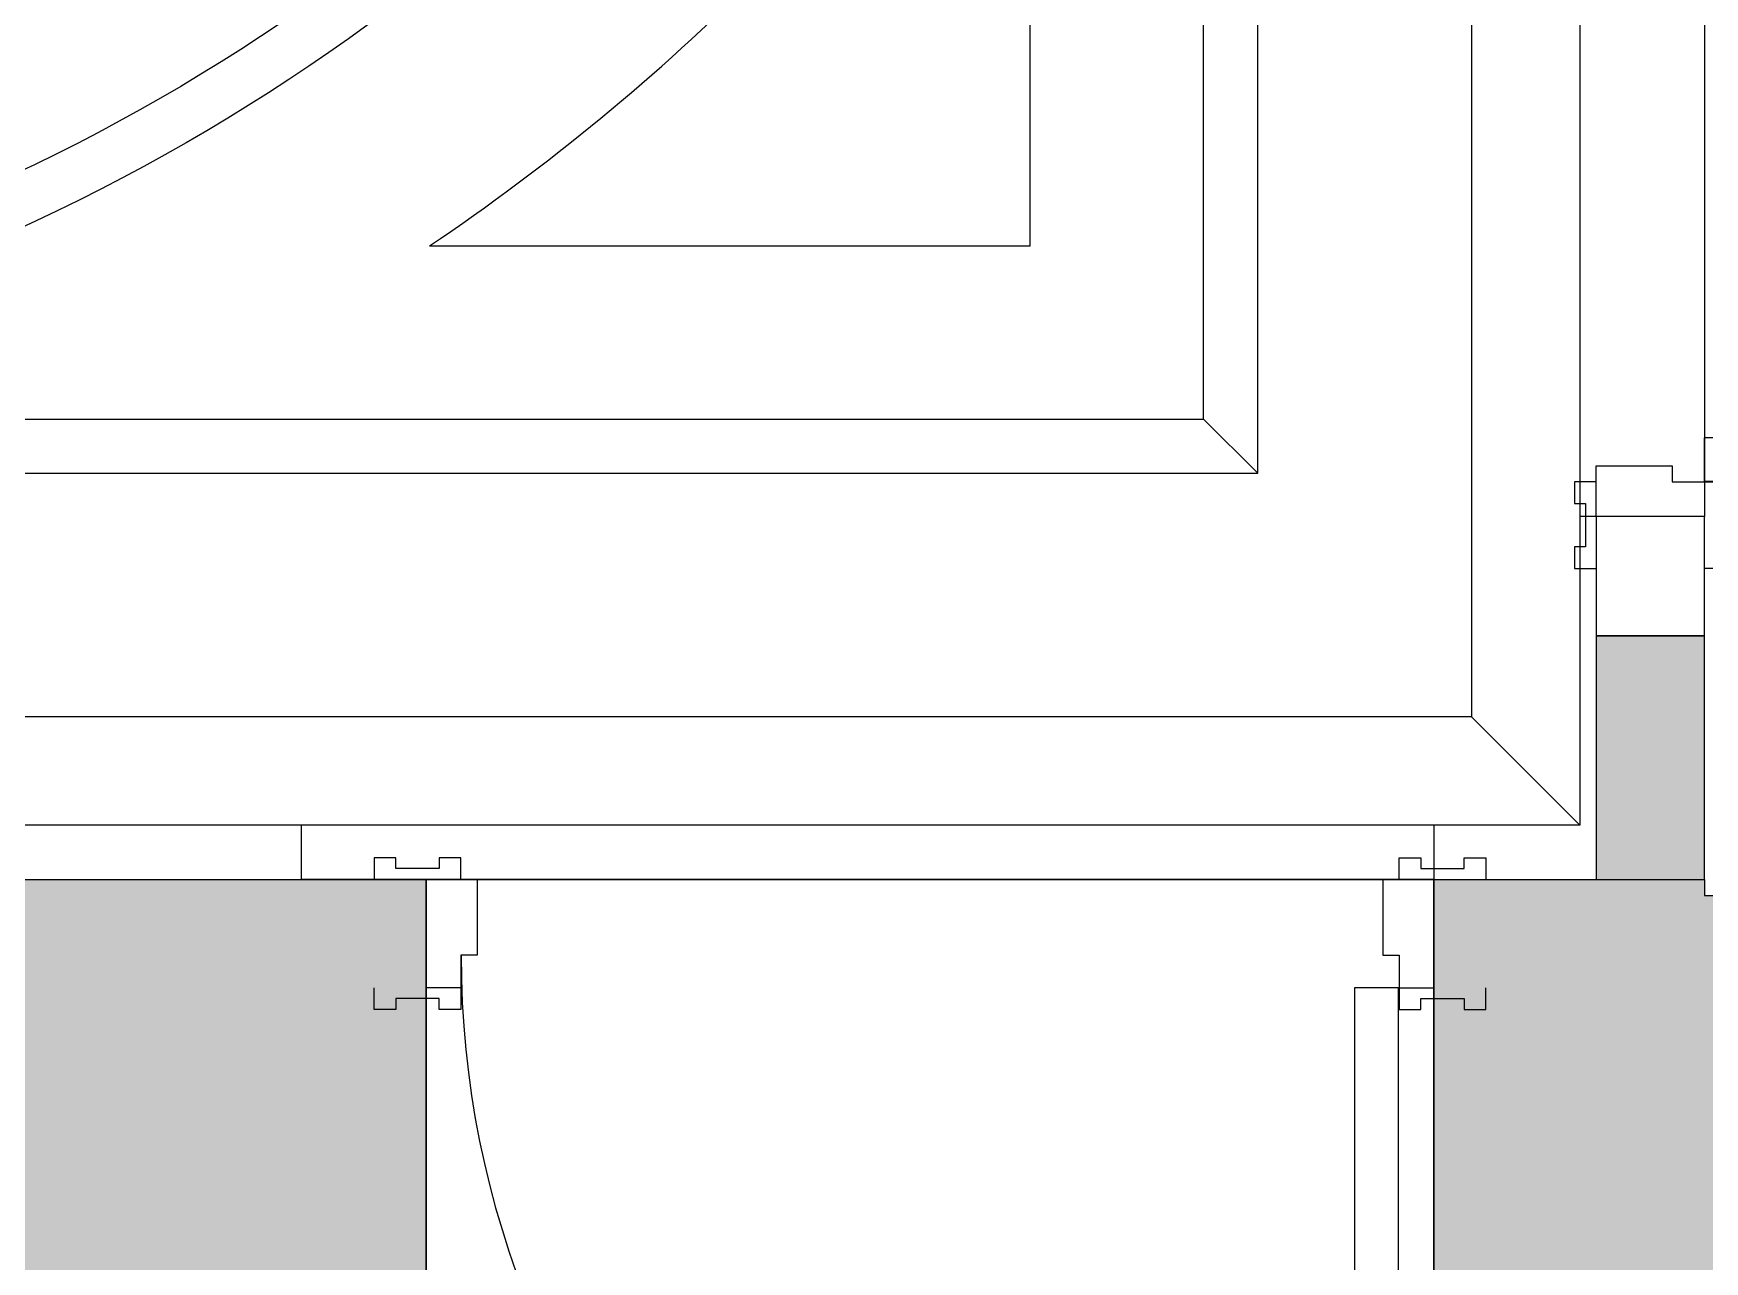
# Model space of a CAD drawing. Header units: millimetres. Extents: x 10553 to 38258, y 46576 to 64025.
# Drawn here: x 33375 to 34918, y 53223 to 54357 of the extents above; entities that cross this region are included whole.
import ezdxf

# ---------------------------------------------------------------- set-up
doc = ezdxf.new("R2010")
doc.units = ezdxf.units.MM
doc.linetypes.add('HIDDEN2', pattern=[4.762499999999999, 3.175, -1.5875])
for name, color, linetype in [('ceiling', 232, 'Continuous'), ('doors', 4, 'Continuous'), ('floor', 172, 'Continuous'), ('light', 230, 'Continuous'), ('plaster', 81, 'Continuous'), ('wall', 5, 'Continuous')]:
    doc.layers.add(name, color=color, linetype=linetype)

# ---------------------------------------------------------------- blocks, each defined once
blk = doc.blocks.new('door-handle')
at = {"color": 0}
for p, q in [((0, 25), (-9, 25)), ((-9, 25), (-9, -25)), ((0, -25), (0, 25)), ((-32, 10), (-32, -10.00000000000728)), ((-30, 9), (-32, 9)), ((-30, 9), (-30, -9)), ((-19, 9), (-21, 9)), ((-21, 9), (-21, -9)), ((-19, 10), (-19, -10.00000000000728)), ((-9, 10), (-19, 10)), ((-32, -10.00000000000364), (-40.34172901356942, -10.00000000000364)), ((-30, -9), (-32, -9)), ((-19, -9), (-21, -9)), ((-9, -10), (-19, -10.00000000000364)), ((-9, -25), (0, -25)), ((-61.67027487228916, -93.05419732806331), (-60.75208368415406, -94.01785612024833))]:
    blk.add_line(p, q, dxfattribs=at)
for centre, radius, start, end in [((-34.46362960745319, -14.92424038324498), 25.04570281554129, 84.35495152263769, 191.5747182569977), ((-25.49999999999818, 16.17089144310557), 8.465913068820786, 237.8902061553035, 302.1097938446965), ((-242.8306956194119, -39.24300342557399), 184.8403687438857, 350.5395445302115, 5.991388819178432), ((-39.67183528947498, -19.52468724937171), 9.54821579143467, 85.9768775786792, 192.3256840784366), ((-25.49999999999818, -16.17089144310921), 8.465913068820786, 57.89020615530352, 122.1097938446965), ((-595.5908857967352, -61.5688183318307), 548.0530142172786, 359.6930381090062, 4.186108045202766), ((-38.8885466585707, -82.44414781276464), 25.13126123219481, 149.3293529319171, 204.972632821159), ((-91.0594398050871, -62.15080612508973), 42.64671855244374, 313.5613391426849, 358.1691581681099), ((-90.1706845965, -63.14248529410906), 42.64671855244374, 313.5613391426849, 358.1691581681099)]:
    blk.add_arc(centre, radius, start, end, dxfattribs=at)
blk = doc.blocks.new('door830x100')
at = {"layer": 'doors', "color": 34, "linetype": 'ByBlock'}
for points in [[(-798, 49.99999999941792), (-798, 69.99999999941792), (-818, 69.99999999941792), (-818, 59.99999999941792), (-858, 59.99999999941792), (-858, 69.99999999941792), (-878, 69.99999999941792), (-878, 49.99999999994179)], [(-32, 49.99999999947613), (-32, 69.99999999947613), (-11.99999999988358, 69.99999999947613), (-11.99999999988358, 59.99999999947613), (28.00000000011642, 59.99999999947613), (28.00000000011642, 69.99999999947613), (48.00000000011642, 69.99999999947613), (48.00000000011642, 50)], [(-830, -50), (-830, 50), (-783, 50), (-783, -20.00000000023283), (-798, -20.00000000023283), (-798, -49.99999999953434), (-830, -49.99999999953434)], [(0, -50), (0, 50), (-47, 50), (-47, -20.00000000023283), (-32, -20.00000000023283), (-32, -49.99999999953434), (0, -49.99999999953434)], [(-798, -49.99999999941792), (-798, -69.99999999941792), (-818, -69.99999999941792), (-818, -59.99999999941792), (-858, -59.99999999941792), (-858, -69.99999999941792), (-878, -69.99999999941792), (-878, -49.99999999994179)], [(-32.80858699325472, -49.75449797010515), (-32.80858699325472, -785.7173125297413), (-72.80858699325472, -785.7173125297413), (-72.80858699325472, -49.75449797010515), (-32.80861311242916, -49.72217506961897)], [(-32, -49.99999999947613), (-32, -69.99999999947613), (-12, -69.99999999947613), (-11.99999999988358, -59.99999999947613), (28, -59.99999999947613), (28, -69.99999999947613), (48, -69.99999999947613), (48, -50)]]:
    blk.add_lwpolyline(points, dxfattribs=at)
at = {"layer": 'doors'}
blk.add_arc((-32, -20.00000000029104), 766, 180, 266.9493312659262, dxfattribs=at)
at = {"layer": 'doors', "color": 34, "linetype": 'ByBlock', "zscale": 0.0753012053243695}
for p, xscale, yscale, rotation in [((-72.80858700023964, -698.8639850391774), -0.753012053319253, 0.753012053319253, 179.9999999689973), ((-32.80858700105455, -698.8639850391774), 0.7530120532028377, 0.7530120532028377, 180.0000000310026)]:
    blk.add_blockref('door-handle', p, dxfattribs=dict(at, xscale=xscale, yscale=yscale, rotation=rotation))
blk = doc.blocks.new('door930')
at = {"layer": 'doors', "color": 34, "linetype": 'ByBlock'}
for points in [[(-898, 49.99999999941792), (-898, 69.99999999941792), (-918, 69.99999999941792), (-918, 59.99999999941792), (-958, 59.99999999941792), (-958, 69.99999999941792), (-978, 69.99999999941792), (-978, 49.99999999994179)], [(-32, 49.99999999947613), (-32, 69.99999999947613), (-11.99999999988358, 69.99999999947613), (-11.99999999988358, 59.99999999947613), (28.00000000011642, 59.99999999947613), (28.00000000011642, 69.99999999947613), (48.00000000011642, 69.99999999947613), (48.00000000011642, 50)], [(-930, -50), (-930, 50), (-883, 50), (-883, -20.00000000023283), (-898, -20.00000000023283), (-898, -49.99999999953434), (-930, -49.99999999953434)], [(0, -50), (0, 50), (-47, 50), (-47, -20.00000000023283), (-32, -20.00000000023283), (-32, -49.99999999953434), (0, -49.99999999953434)], [(-898, -49.99999999941792), (-898, -69.99999999941792), (-918, -69.99999999941792), (-918, -59.99999999941792), (-958, -59.99999999941792), (-958, -69.99999999941792), (-978, -69.99999999941792), (-978, -49.99999999994179)], [(-32.80858699325472, -49.75449797010515), (-32.80858699325472, -885.7173125297413), (-72.80858699325472, -885.7173125297413), (-72.80858699325472, -49.75449797010515), (-32.80861311242916, -49.72217506961897)], [(-32, -49.99999999947613), (-32, -69.99999999947613), (-12, -69.99999999947613), (-11.99999999988358, -59.99999999947613), (28, -59.99999999947613), (28, -69.99999999947613), (48, -69.99999999947613), (48, -50)]]:
    blk.add_lwpolyline(points, dxfattribs=at)
at = {"layer": 'doors'}
blk.add_arc((-32, -20.00000000023283), 865.7029001280113, 180, 268.6230901594383, dxfattribs=at)
at = {"layer": 'doors', "color": 34, "linetype": 'ByBlock', "zscale": 0.0753012053243695}
for p, xscale, yscale, rotation in [((-72.80858700023964, -798.8639850391774), -0.753012053319253, 0.753012053319253, 179.9999999689973), ((-32.80858700105455, -798.8639850391774), 0.7530120532028377, 0.7530120532028377, 180.0000000310026)]:
    blk.add_blockref('door-handle', p, dxfattribs=dict(at, xscale=xscale, yscale=yscale, rotation=rotation))

msp = doc.modelspace()

# ---------------------------------------------------------------- hatches: boundary and pattern name
at = {"linetype": 'ByBlock'}
h = msp.add_hatch(dxfattribs=at)
h.set_pattern_fill('ANSI33', color=256, scale=8, style=0)
h.set_pattern_definition([(45, (350490.0527955727, -105640.2193394871), (-35.92102448427661, 35.92102448427661), []), (45, (350525.9738355727, -105640.2193394871), (-35.92102448427661, 35.92102448427661), [25.4, -12.7])])
h.paths.add_polyline_path([(37717.58513869904, 56160.49100309389), (34917.58513869904, 56160.49100309389), (34917.58513869904, 57095.49100309389), (34817.58513869904, 57095.49100309389), (34817.58513869904, 54720.49100309389), (34917.58513869904, 54720.49100309389), (34917.58513869904, 56060.49100309389), (37717.58513869904, 56060.49100309389)])
h.paths.add_polyline_path([(34917.58513869904, 58260.49100309389), (34817.58513869904, 58260.49100309389), (34817.58513869904, 58010.49100309389), (34917.58513869904, 58010.49100309389)])
h.paths.add_polyline_path([(30372.58513869904, 58260.49100309389), (30272.58513869904, 58260.49100309389), (30272.58513869904, 53560.49100309389), (30372.58513869904, 53560.49100309389)])
h.paths.add_polyline_path([(29462.58513869904, 51635.49100309389), (31297.58513869904, 51635.49100309389), (31297.58513869904, 51535.49100309389), (29462.58513869904, 51535.49100309389)])
h.paths.add_polyline_path([(32217.58513869904, 51635.49100309389), (33112.58513869904, 51635.49100309389), (33112.58513869904, 51535.49100309389), (32562.58513869904, 51535.49100309389), (32562.58513869904, 47945.49100309389), (32462.58513869904, 47945.49100309389), (32462.58513869904, 51535.49100309389), (32217.58513869904, 51535.49100309389)])
h.paths.add_polyline_path([(37752.5851386991, 51140.49100309386), (34937.58513869892, 51140.4910030941), (34937.58513869898, 51735.49100309389), (34837.58513869898, 51735.49100309389), (34837.58513869898, 51635.49100309389), (34042.58513869904, 51635.49100309389), (34042.58513869904, 51535.49100309389), (34837.58513869904, 51535.49100309389), (34837.58513869904, 51040.49100309389), (37752.5851386991, 51040.49100309389)])
h.paths.add_polyline_path([(34937.58513869898, 53175.49100309389), (34837.58513869898, 53175.49100309389), (34837.58513869898, 52550.49100309389), (34937.58513869898, 52550.49100309389)])
h.paths.add_polyline_path([(34917.58513869904, 53800.49100309389), (34817.58513869904, 53800.49100309389), (34817.58513869904, 53575.49100309392), (34917.58513869904, 53575.49100309392)])
at = {"layer": 'wall', "true_color": 0x6e6e6e}
h = msp.add_hatch(color=8, dxfattribs=at)
h.paths.add_polyline_path([(27277.58513869904, 58760.49100309389), (25962.58513869904, 58760.49100309389), (25962.58513869904, 51320.49100309389), (26462.58513869904, 51320.49100309389), (26462.58513869904, 53150.49100309389), (27277.58513869904, 53150.49100309389), (27277.58513869904, 53560.49100309389), (26467.58513869904, 53560.49100309389), (26467.58513869898, 58260.49100309389), (27277.58513869898, 58260.49100309389)])
h.paths.add_polyline_path([(32122.58513869904, 58760.49100309389), (30077.58513869904, 58760.49100309389), (30077.58513869904, 58260.49100309389), (32122.58513869904, 58260.49100309389)])
h.paths.add_polyline_path([(35517.58513869904, 58760.49100309386), (33582.58513869904, 58760.49100309386), (33582.58513869904, 58260.49100309389), (35517.58513869904, 58260.49100309389)])
h.paths.add_polyline_path([(37317.58513869904, 58760.49100309389), (38257.58513869898, 58760.49100309389), (38257.58513869904, 52285.49100309386), (37737.58513869904, 52285.49100309386), (37737.58513869904, 53175.49100309389), (34667.58513869904, 53175.49100309389), (34667.5851386991, 53575.49100309392), (34917.58513869904, 53575.49100309392), (34917.58513869904, 53560.49100309389), (37717.58513869904, 53560.49100309389), (37717.58513869904, 58260.49100309389), (37317.58513869904, 58260.49100309389)])
h.paths.add_polyline_path([(28207.58513869904, 53560.49100309389), (30372.58513869904, 53560.49100309389), (30372.58513869904, 53575.49100309389), (33737.5851386991, 53575.49100309389), (33737.5851386991, 53175.49100309389), (29462.58513869904, 53175.49100309389), (29462.58513869904, 52970.49100309389), (29062.58513869904, 52970.49100309401), (29062.58513869904, 53150.49100309389), (28207.58513869909, 53150.49100309389)])
h.paths.add_polyline_path([(26462.58513869904, 49820.49100309389), (25961.57571743393, 49820.49100309392), (25961.57571743393, 47460.49100309389), (30397.58513869904, 47460.49100309389), (30397.58513869904, 47945.49100309389), (29462.58513869904, 47945.49100309389), (29462.58513869904, 51975.49100309389), (29062.58513869904, 51975.49100309389), (29062.58513869904, 47960.49100309389), (26462.58513869904, 47960.49100309389)])
h.paths.add_polyline_path([(37752.58513869904, 49405.49100309392), (38257.58513869904, 49405.49100309389), (38257.58513869898, 47460.49100309389), (32187.58513869904, 47460.49100309386), (32187.5851386991, 47945.49100309389), (32462.58513869904, 47945.49100309389), (32562.58513869904, 47945.49100309389), (32562.58513869904, 47985.49100309389), (37752.58513869904, 47985.49100309389)])
h.paths.add_polyline_path([(38257.58513869904, 51300.49100309389), (37737.58513869904, 51300.49100309389), (37737.58513869904, 51140.49100309389), (37752.5851386991, 51140.49100309386), (37752.58513869904, 50890.49100309389), (38257.58513869904, 50890.49100309389)])
h.paths.add_polyline_path([(36901.97945180209, 53269.64264550339), (36901.97945180209, 53466.19043951586), (36460.89404843887, 53466.19043951586), (36460.89404843887, 53269.64264550339)], flags=16)
h.paths.add_polyline_path([(36358.64376518596, 53269.64264550339), (36358.64376518596, 53466.19043951586), (35917.55836182274, 53466.19043951586), (35917.55836182274, 53269.64264550339)], flags=16)

# ---------------------------------------------------------------- linework, layer by layer
at = {"layer": 'ceiling', "linetype": 'ByBlock'}
for p, q in [((34455.08513870451, 54000.49100309951), (34505.08513870451, 53950.49100309951)), ((34702.5851386991, 53725.49100309389), (34802.5851386991, 53625.49100309389))]:
    msp.add_line(p, q, dxfattribs=at)
for points in [[(30387.58513869904, 58095.49100309389), (34802.5851386991, 58095.49100309389), (34802.5851386991, 53625.49100309389), (30387.58513869904, 53625.49100309389)], [(30487.58513869904, 57995.49100309389), (34702.5851386991, 57995.49100309389), (34702.5851386991, 53725.49100309389), (30487.58513869904, 53725.49100309389)], [(30685.08513870451, 53950.49100309951), (34505.08513870451, 53950.49100309951), (34505.08513870451, 57770.49100309951), (30685.08513870451, 57770.49100309951)], [(30735.08513870451, 54000.49100309951), (34455.08513870451, 54000.49100309951), (34455.08513870451, 57720.49100309951), (30735.08513870451, 57720.49100309951)]]:
    msp.add_lwpolyline(points, close=True, dxfattribs=at)
msp.add_lwpolyline([(33740.72906246019, 54160.49100309951), (34295.08513870451, 54160.49100309951), (34295.08513870451, 54714.84707934927)], dxfattribs=at)
for centre, radius in [((32595.08513870451, 55860.49100309951), 1850), ((32595.08513870044, 55860.49100309535), 1802.500000001465)]:
    msp.add_circle(centre, radius, dxfattribs=at)
msp.add_arc((32595.08513870451, 55860.49100308827), 2050.000000000026, 303.9763528194028, 326.0236471810488, dxfattribs=at)
at = {"layer": 'floor', "linetype": 'ByBlock'}
for points in [[(30387.58513869904, 58245.49100309389), (32137.58513869904, 58245.49100309386), (32137.58513869904, 58648.41939899372), (33567.58513869904, 58648.41939899372), (33567.58513869904, 58245.49100309389), (34802.58513869904, 58245.49100309389), (34802.58513869904, 58010.49100309389), (34917.58513869857, 58010.49100309389), (34917.58513869857, 57096.49100309389), (34802.58513869904, 57096.49100309389), (34802.58513869898, 54720.49100309389), (34917.58513869852, 54720.49100309389), (34917.58513869898, 53910.49100309389), (34802.58513869904, 53910.49100309389), (34802.58513869904, 53625.49100309392), (34667.5851386991, 53625.49100309392), (34667.5851386991, 53575.49100309392), (33622.58513869904, 53575.49100309389), (33622.58513869904, 53625.49100309389), (30387.58513869904, 53625.49100309389), (30387.5851386991, 58245.49100309389)], [(33737.5851386991, 53175.49100309389), (33737.5851386991, 53575.49100309389), (34667.5851386991, 53575.49100309375), (34667.5851386991, 53175.49100309389)]]:
    msp.add_lwpolyline(points, dxfattribs=at)
at = {"layer": 'light', "color": 61, "linetype": 'HIDDEN2'}
msp.add_circle((32595.08513869898, 55860.49100309389), 1550, dxfattribs=at)
at = {"layer": 'plaster', "linetype": 'Continuous', "lineweight": 0, "flags": 128}
for points in [[(33622.58513869904, 53575.49100309389), (33622.58513869904, 53625.49100309389), (30387.58513869904, 53625.49100309389), (30387.58513869904, 58245.49100309389), (32122.58513869904, 58245.49100309386), (32137.58513869904, 58245.49100309386), (32137.58513869904, 58760.49100309389)], [(34667.5851386991, 53575.49100309392), (34667.5851386991, 53625.49100309392), (34802.5851386991, 53625.49100309392), (34802.58513869904, 53910.49100309389), (34817.58513869898, 53910.49100309389)]]:
    msp.add_lwpolyline(points, dxfattribs=at)
at = {"layer": 'wall'}
for points in [[(37317.58513869904, 58760.49100309389), (38257.58513869898, 58760.49100309389), (38257.58513869904, 52285.49100309386), (37737.58513869904, 52285.49100309386), (37737.58513869904, 53175.49100309389), (34667.58513869904, 53175.49100309389), (34667.5851386991, 53575.49100309392), (34917.58513869904, 53575.49100309392), (34917.58513869904, 53560.49100309389), (37717.58513869904, 53560.49100309389), (37717.58513869904, 58260.49100309389), (37317.58513869904, 58260.49100309389), (37317.58513869904, 58760.49100309389)], [(28207.58513869904, 53560.49100309389), (30372.58513869904, 53560.49100309389), (30372.58513869904, 53575.49100309389), (33737.5851386991, 53575.49100309389), (33737.5851386991, 53175.49100309389), (29462.58513869904, 53175.49100309389), (29462.58513869904, 52970.49100309389), (29062.58513869904, 52970.49100309401), (29062.58513869904, 53150.49100309389), (28207.58513869909, 53150.49100309389), (28207.58513869904, 53560.49100309389)]]:
    msp.add_lwpolyline(points, dxfattribs=at)
at = {"layer": 'wall', "linetype": 'ByBlock'}
for points in [[(34817.58513869904, 53800.49100309389), (34917.58513869898, 53800.49100309389), (34917.58513869892, 53910.49100309389), (34817.58513869898, 53910.49100309389)], [(34917.58513869904, 53800.49100309389), (34817.58513869904, 53800.49100309389), (34817.58513869904, 53575.49100309392), (34917.58513869904, 53575.49100309392)]]:
    msp.add_lwpolyline(points, close=True, dxfattribs=at)

# ---------------------------------------------------------------- block references
at = {"layer": 'doors', "color": 2, "linetype": 'ByBlock', "xscale": -1, "rotation": 90}
msp.add_blockref('door830x100', (34867.58513869898, 53910.49100309389), dxfattribs=at)
at = {"layer": 'doors', "color": 2, "linetype": 'ByBlock'}
msp.add_blockref('door930', (34667.5851386991, 53525.49100309389), dxfattribs=at)

doc.saveas('drawing.dxf')
